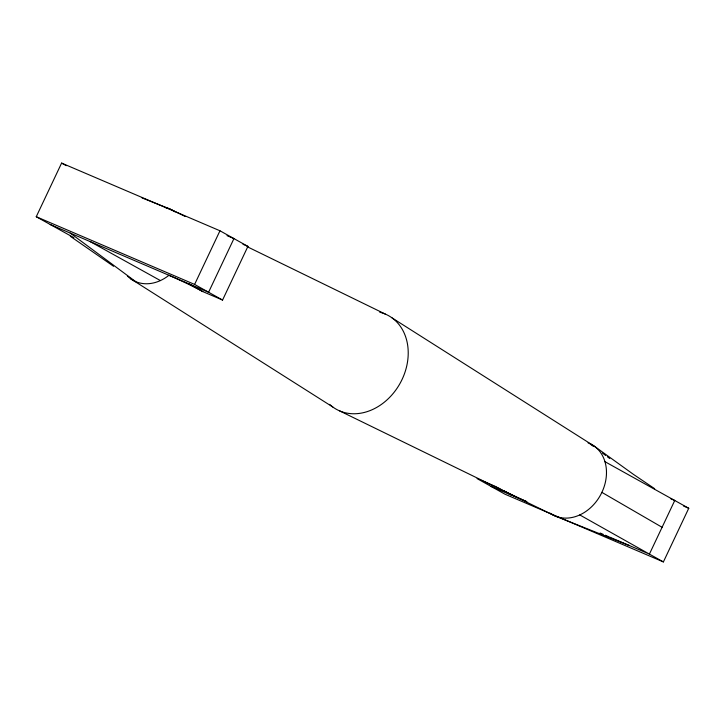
<?xml version="1.0" encoding="UTF-8"?>
<svg xmlns="http://www.w3.org/2000/svg" width="725" height="725" viewBox="0 0 725 725"><rect width="100%" height="100%" fill="white"/><g stroke="black" fill="none" stroke-linecap="round" stroke-linejoin="round"><path stroke-width="1.09" d="M73.877 237.673L36.25 216.721L61.607 163.08L219.965 230.777L247.923 246.4L222.566 300.05L202.773 291.586A26.798 1.359 25.3 0 0 168.998 275.31M222.566 300.05L194.608 284.427L219.965 230.777M496.87 487.055L477.077 478.6L505.035 494.223L663.393 561.92L688.75 508.279L604.958 461.68M142.073 197.934L169.967 209.027L185.201 216.467M629.409 545.562L555.033 515.973L339.626 410.894M227.016 235.634L233.948 238.588L208.592 292.238L50.233 224.532M242.975 244.289L247.923 246.4M36.25 216.721L194.608 284.427M670.77 498.755L674.767 500.468L649.41 554.108L663.393 561.92M683.575 506.068L688.75 508.279M491.052 486.412L526.685 501.646M600.082 533.02L603.191 534.352M605.257 535.24L608.375 536.563M609.408 537.007L649.41 554.108L579.783 514.931M247.189 246.699L385.374 314.106M90.235 241.633L160.397 280.575M61.607 163.08L66.265 165.681M188.799 283.774L202.773 291.586M497.803 487.581L510.844 494.876M601.886 492.375L662.088 527.293M392.198 317.994L594.237 446.138L633.577 474.467L654.675 488.713M130.763 278.862L332.802 407.006M70.325 236.287L113.589 266.302M590.168 443.99L593.44 446.419M602.43 453.089L605.701 455.517M607.342 456.732L609.788 458.553M70.234 233.087L135.657 281.617M526.803 501.664A26.798 1.359 25.3 0 1 503.404 490.526M164.557 207.377A40.192 32.226 -60.8 0 1 174.852 211.782M169.034 275.21A40.192 32.226 -60.8 0 1 127.373 275.971M588.066 442.875A40.192 32.226 -60.8 0 1 600.69 494.731A40.192 32.226 -60.8 0 1 550.148 513.218M379.773 312.257A53.596 42.974 -60.8 0 1 400.363 382.827A53.596 42.974 -60.8 0 1 329.612 404.369"/></g></svg>
